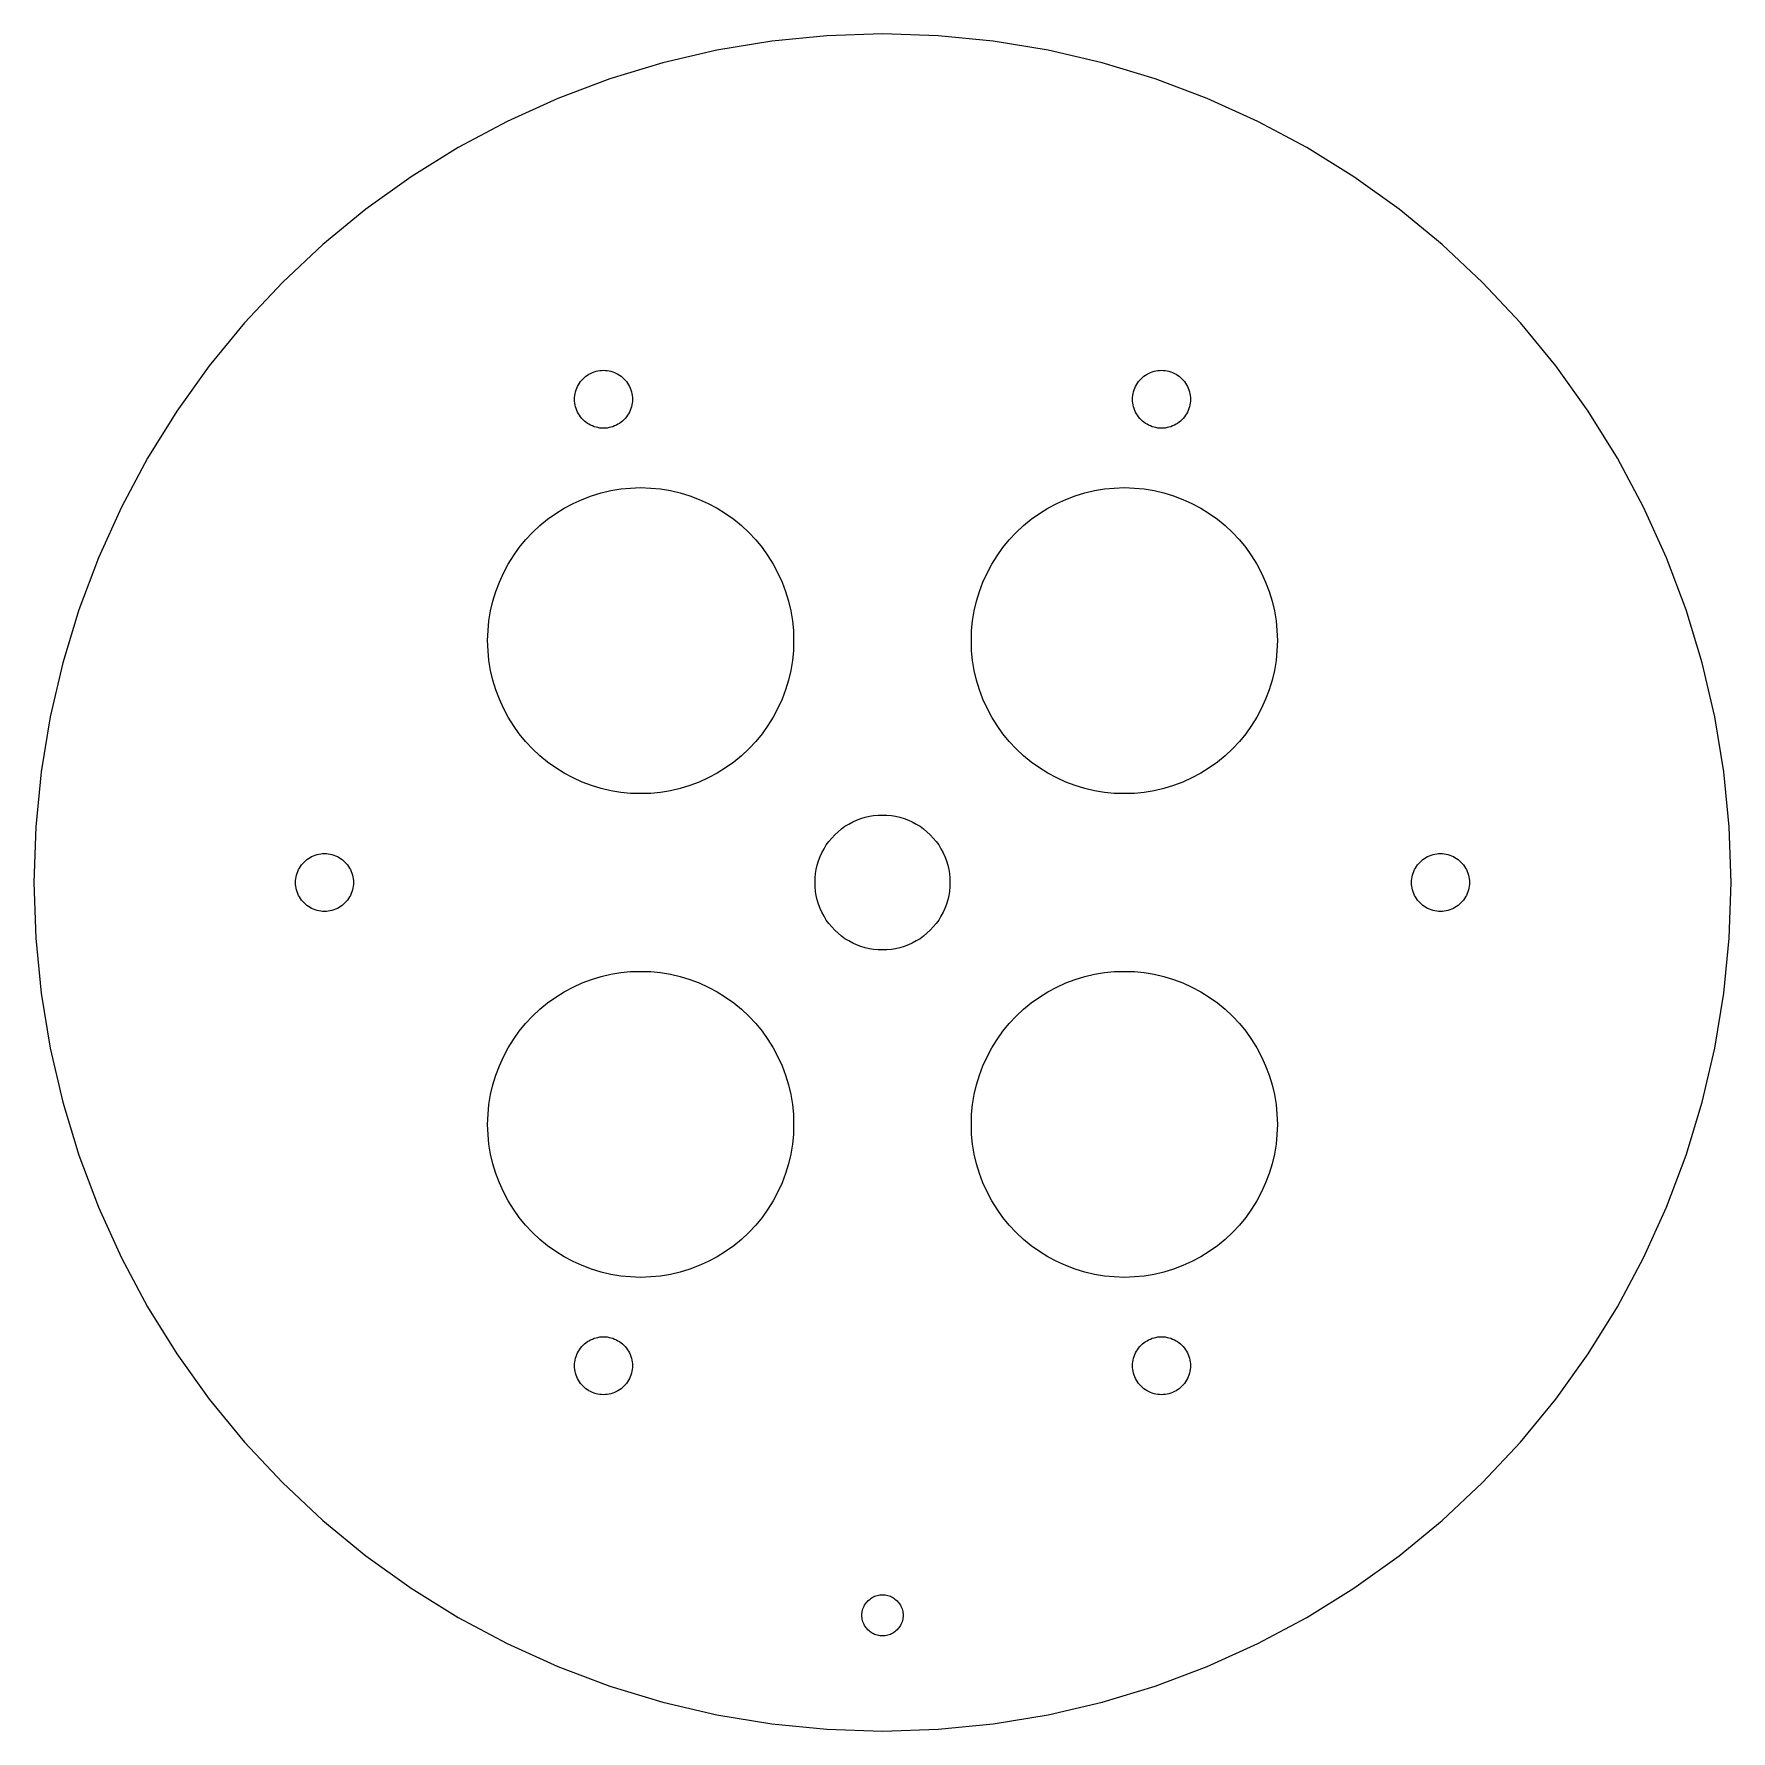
# Model space of a CAD drawing. Header units: millimetres. Extents: x -66 to 66, y -66 to 66.
import ezdxf

# ---------------------------------------------------------------- set-up
doc = ezdxf.new("R2010")
doc.units = ezdxf.units.MM

msp = doc.modelspace()

# ---------------------------------------------------------------- linework, layer by layer
at = {"layer": 'SCHNITT'}
for points in [[(4.32, -65.86), (8.61, -65.44), (12.88, -64.73), (17.08, -63.75), (21.22, -62.5), (25.26, -60.98), (29.19, -59.19), (33, -57.16), (36.67, -54.88), (40.18, -52.36), (43.52, -49.62), (46.67, -46.67), (49.62, -43.52), (52.36, -40.18), (54.88, -36.67), (57.16, -33), (59.19, -29.19), (60.98, -25.26), (62.5, -21.22), (63.75, -17.08), (64.73, -12.88), (65.44, -8.61), (65.86, -4.32), (66, 0), (65.86, 4.32), (65.44, 8.61), (64.73, 12.88), (63.75, 17.08), (62.5, 21.22), (60.98, 25.26), (59.19, 29.19), (57.16, 33), (54.88, 36.67), (52.36, 40.18), (49.62, 43.52), (46.67, 46.67), (43.52, 49.62), (40.18, 52.36), (36.67, 54.88), (33, 57.16), (29.19, 59.19), (25.26, 60.98), (21.22, 62.5), (17.08, 63.75), (12.88, 64.73), (8.61, 65.44), (4.32, 65.86), (0, 66), (-4.32, 65.86), (-8.61, 65.44), (-12.88, 64.73), (-17.08, 63.75), (-21.22, 62.5), (-25.26, 60.98), (-29.19, 59.19), (-33, 57.16), (-36.67, 54.88), (-40.18, 52.36), (-43.52, 49.62), (-46.67, 46.67), (-49.62, 43.52), (-52.36, 40.18), (-54.88, 36.67), (-57.16, 33), (-59.19, 29.19), (-60.98, 25.26), (-62.5, 21.22), (-63.75, 17.08), (-64.73, 12.88), (-65.44, 8.61), (-65.86, 4.32), (-66, 0), (-65.86, -4.32), (-65.44, -8.61), (-64.73, -12.88), (-63.75, -17.08), (-62.5, -21.22), (-60.98, -25.26), (-59.19, -29.19), (-57.16, -33), (-54.88, -36.67), (-52.36, -40.18), (-49.62, -43.52), (-46.67, -46.67), (-43.52, -49.62), (-40.18, -52.36), (-36.67, -54.88), (-33, -57.16), (-29.19, -59.19), (-25.26, -60.98), (-21.22, -62.5), (-17.08, -63.75), (-12.88, -64.73), (-8.61, -65.44), (-4.32, -65.86), (0, -66)], [(-21.85, 35.34), (-21.99, 35.35), (-22.14, 35.38), (-22.28, 35.41), (-22.42, 35.45), (-22.56, 35.51), (-22.7, 35.57), (-22.83, 35.64), (-22.95, 35.71), (-23.07, 35.8), (-23.18, 35.89), (-23.29, 35.99), (-23.39, 36.1), (-23.49, 36.22), (-23.57, 36.34), (-23.65, 36.46), (-23.72, 36.59), (-23.78, 36.72), (-23.83, 36.86), (-23.87, 37), (-23.91, 37.15), (-23.93, 37.29), (-23.95, 37.44), (-23.95, 37.59), (-23.95, 37.73), (-23.93, 37.88), (-23.91, 38.02), (-23.87, 38.17), (-23.83, 38.31), (-23.78, 38.45), (-23.72, 38.58), (-23.65, 38.71), (-23.57, 38.84), (-23.49, 38.96), (-23.39, 39.07), (-23.29, 39.18), (-23.18, 39.28), (-23.07, 39.37), (-22.95, 39.46), (-22.83, 39.53), (-22.7, 39.6), (-22.56, 39.66), (-22.42, 39.72), (-22.28, 39.76), (-22.14, 39.79), (-21.99, 39.82), (-21.85, 39.83), (-21.7, 39.84), (-21.55, 39.83), (-21.41, 39.82), (-21.26, 39.79), (-21.12, 39.76), (-20.98, 39.72), (-20.84, 39.66), (-20.7, 39.6), (-20.58, 39.53), (-20.45, 39.46), (-20.33, 39.37), (-20.22, 39.28), (-20.11, 39.18), (-20.01, 39.07), (-19.91, 38.96), (-19.83, 38.84), (-19.75, 38.71), (-19.68, 38.58), (-19.62, 38.45), (-19.57, 38.31), (-19.53, 38.17), (-19.49, 38.02), (-19.47, 37.88), (-19.45, 37.73), (-19.45, 37.59), (-19.45, 37.44), (-19.47, 37.29), (-19.49, 37.15), (-19.53, 37), (-19.57, 36.86), (-19.62, 36.72), (-19.68, 36.59), (-19.75, 36.46), (-19.83, 36.34), (-19.91, 36.22), (-20.01, 36.1), (-20.11, 35.99), (-20.22, 35.89), (-20.33, 35.8), (-20.45, 35.71), (-20.58, 35.64), (-20.7, 35.57), (-20.84, 35.51), (-20.98, 35.45), (-21.12, 35.41), (-21.26, 35.38), (-21.41, 35.35), (-21.55, 35.34), (-21.7, 35.34)], [(21.55, 35.34), (21.41, 35.35), (21.26, 35.38), (21.12, 35.41), (20.98, 35.45), (20.84, 35.51), (20.7, 35.57), (20.58, 35.64), (20.45, 35.71), (20.33, 35.8), (20.22, 35.89), (20.11, 35.99), (20.01, 36.1), (19.91, 36.22), (19.83, 36.34), (19.75, 36.46), (19.68, 36.59), (19.62, 36.72), (19.57, 36.86), (19.53, 37), (19.49, 37.15), (19.47, 37.29), (19.45, 37.44), (19.45, 37.59), (19.45, 37.73), (19.47, 37.88), (19.49, 38.02), (19.53, 38.17), (19.57, 38.31), (19.62, 38.45), (19.68, 38.58), (19.75, 38.71), (19.83, 38.84), (19.91, 38.96), (20.01, 39.07), (20.11, 39.18), (20.22, 39.28), (20.33, 39.37), (20.45, 39.46), (20.58, 39.53), (20.7, 39.6), (20.84, 39.66), (20.98, 39.72), (21.12, 39.76), (21.26, 39.79), (21.41, 39.82), (21.55, 39.83), (21.7, 39.84), (21.85, 39.83), (21.99, 39.82), (22.14, 39.79), (22.28, 39.76), (22.42, 39.72), (22.56, 39.66), (22.7, 39.6), (22.83, 39.53), (22.95, 39.46), (23.07, 39.37), (23.18, 39.28), (23.29, 39.18), (23.39, 39.07), (23.49, 38.96), (23.57, 38.84), (23.65, 38.71), (23.72, 38.58), (23.78, 38.45), (23.83, 38.31), (23.87, 38.17), (23.91, 38.02), (23.93, 37.88), (23.95, 37.73), (23.95, 37.59), (23.95, 37.44), (23.93, 37.29), (23.91, 37.15), (23.87, 37), (23.83, 36.86), (23.78, 36.72), (23.72, 36.59), (23.65, 36.46), (23.57, 36.34), (23.49, 36.22), (23.39, 36.1), (23.29, 35.99), (23.18, 35.89), (23.07, 35.8), (22.95, 35.71), (22.83, 35.64), (22.7, 35.57), (22.56, 35.51), (22.42, 35.45), (22.28, 35.41), (22.14, 35.38), (21.99, 35.35), (21.85, 35.34), (21.7, 35.34)], [(-19.59, 6.93), (-20.36, 7.01), (-21.13, 7.14), (-21.89, 7.31), (-22.63, 7.54), (-23.36, 7.81), (-24.07, 8.14), (-24.76, 8.5), (-25.42, 8.91), (-26.05, 9.37), (-26.66, 9.86), (-27.22, 10.39), (-27.76, 10.96), (-28.25, 11.56), (-28.7, 12.2), (-29.11, 12.86), (-29.48, 13.55), (-29.8, 14.26), (-30.08, 14.98), (-30.3, 15.73), (-30.48, 16.49), (-30.61, 17.26), (-30.68, 18.03), (-30.71, 18.81), (-30.68, 19.59), (-30.61, 20.36), (-30.48, 21.13), (-30.3, 21.89), (-30.08, 22.63), (-29.8, 23.36), (-29.48, 24.07), (-29.11, 24.76), (-28.7, 25.42), (-28.25, 26.05), (-27.76, 26.66), (-27.22, 27.22), (-26.66, 27.76), (-26.05, 28.25), (-25.42, 28.7), (-24.76, 29.11), (-24.07, 29.48), (-23.36, 29.8), (-22.63, 30.08), (-21.89, 30.3), (-21.13, 30.48), (-20.36, 30.61), (-19.59, 30.68), (-18.81, 30.71), (-18.03, 30.68), (-17.26, 30.61), (-16.49, 30.48), (-15.73, 30.3), (-14.98, 30.08), (-14.26, 29.8), (-13.55, 29.48), (-12.86, 29.11), (-12.2, 28.7), (-11.56, 28.25), (-10.96, 27.76), (-10.39, 27.22), (-9.86, 26.66), (-9.37, 26.05), (-8.91, 25.42), (-8.5, 24.76), (-8.14, 24.07), (-7.81, 23.36), (-7.54, 22.63), (-7.31, 21.89), (-7.14, 21.13), (-7.01, 20.36), (-6.93, 19.59), (-6.91, 18.81), (-6.93, 18.03), (-7.01, 17.26), (-7.14, 16.49), (-7.31, 15.73), (-7.54, 14.98), (-7.81, 14.26), (-8.14, 13.55), (-8.5, 12.86), (-8.91, 12.2), (-9.37, 11.56), (-9.86, 10.96), (-10.39, 10.39), (-10.96, 9.86), (-11.56, 9.37), (-12.2, 8.91), (-12.86, 8.5), (-13.55, 8.14), (-14.26, 7.81), (-14.98, 7.54), (-15.73, 7.31), (-16.49, 7.14), (-17.26, 7.01), (-18.03, 6.93), (-18.81, 6.91)], [(18.03, 6.93), (17.26, 7.01), (16.49, 7.14), (15.73, 7.31), (14.98, 7.54), (14.26, 7.81), (13.55, 8.14), (12.86, 8.5), (12.2, 8.91), (11.56, 9.37), (10.96, 9.86), (10.39, 10.39), (9.86, 10.96), (9.37, 11.56), (8.91, 12.2), (8.5, 12.86), (8.14, 13.55), (7.81, 14.26), (7.54, 14.98), (7.31, 15.73), (7.14, 16.49), (7.01, 17.26), (6.93, 18.03), (6.91, 18.81), (6.93, 19.59), (7.01, 20.36), (7.14, 21.13), (7.31, 21.89), (7.54, 22.63), (7.81, 23.36), (8.14, 24.07), (8.5, 24.76), (8.91, 25.42), (9.37, 26.05), (9.86, 26.66), (10.39, 27.22), (10.96, 27.76), (11.56, 28.25), (12.2, 28.7), (12.86, 29.11), (13.55, 29.48), (14.26, 29.8), (14.98, 30.08), (15.73, 30.3), (16.49, 30.48), (17.26, 30.61), (18.03, 30.68), (18.81, 30.71), (19.59, 30.68), (20.36, 30.61), (21.13, 30.48), (21.89, 30.3), (22.63, 30.08), (23.36, 29.8), (24.07, 29.48), (24.76, 29.11), (25.42, 28.7), (26.05, 28.25), (26.66, 27.76), (27.22, 27.22), (27.76, 26.66), (28.25, 26.05), (28.7, 25.42), (29.11, 24.76), (29.48, 24.07), (29.8, 23.36), (30.08, 22.63), (30.3, 21.89), (30.48, 21.13), (30.61, 20.36), (30.68, 19.59), (30.71, 18.81), (30.68, 18.03), (30.61, 17.26), (30.48, 16.49), (30.3, 15.73), (30.08, 14.98), (29.8, 14.26), (29.48, 13.55), (29.11, 12.86), (28.7, 12.2), (28.25, 11.56), (27.76, 10.96), (27.22, 10.39), (26.66, 9.86), (26.05, 9.37), (25.42, 8.91), (24.76, 8.5), (24.07, 8.14), (23.36, 7.81), (22.63, 7.54), (21.89, 7.31), (21.13, 7.14), (20.36, 7.01), (19.59, 6.93), (18.81, 6.91)], [(-0.34, -5.24), (-0.69, -5.21), (-1.02, -5.15), (-1.36, -5.07), (-1.69, -4.97), (-2.01, -4.85), (-2.32, -4.71), (-2.62, -4.55), (-2.92, -4.37), (-3.2, -4.17), (-3.46, -3.95), (-3.71, -3.71), (-3.95, -3.46), (-4.17, -3.2), (-4.37, -2.92), (-4.55, -2.62), (-4.71, -2.32), (-4.85, -2.01), (-4.97, -1.69), (-5.07, -1.36), (-5.15, -1.02), (-5.21, -0.69), (-5.24, -0.34), (-5.25, 0), (-5.24, 0.34), (-5.21, 0.69), (-5.15, 1.02), (-5.07, 1.36), (-4.97, 1.69), (-4.85, 2.01), (-4.71, 2.32), (-4.55, 2.62), (-4.37, 2.92), (-4.17, 3.2), (-3.95, 3.46), (-3.71, 3.71), (-3.46, 3.95), (-3.2, 4.17), (-2.92, 4.37), (-2.62, 4.55), (-2.32, 4.71), (-2.01, 4.85), (-1.69, 4.97), (-1.36, 5.07), (-1.02, 5.15), (-0.69, 5.21), (-0.34, 5.24), (0, 5.25), (0.34, 5.24), (0.69, 5.21), (1.02, 5.15), (1.36, 5.07), (1.69, 4.97), (2.01, 4.85), (2.32, 4.71), (2.62, 4.55), (2.92, 4.37), (3.2, 4.17), (3.46, 3.95), (3.71, 3.71), (3.95, 3.46), (4.17, 3.2), (4.37, 2.92), (4.55, 2.62), (4.71, 2.32), (4.85, 2.01), (4.97, 1.69), (5.07, 1.36), (5.15, 1.02), (5.21, 0.69), (5.24, 0.34), (5.25, 0), (5.24, -0.34), (5.21, -0.69), (5.15, -1.02), (5.07, -1.36), (4.97, -1.69), (4.85, -2.01), (4.71, -2.32), (4.55, -2.62), (4.37, -2.92), (4.17, -3.2), (3.95, -3.46), (3.71, -3.71), (3.46, -3.95), (3.2, -4.17), (2.92, -4.37), (2.62, -4.55), (2.32, -4.71), (2.01, -4.85), (1.69, -4.97), (1.36, -5.07), (1.02, -5.15), (0.69, -5.21), (0.34, -5.24), (0, -5.25)], [(-43.55, -2.25), (-43.69, -2.23), (-43.84, -2.21), (-43.98, -2.17), (-44.12, -2.13), (-44.26, -2.08), (-44.4, -2.02), (-44.52, -1.95), (-44.65, -1.87), (-44.77, -1.79), (-44.88, -1.69), (-44.99, -1.59), (-45.09, -1.48), (-45.19, -1.37), (-45.27, -1.25), (-45.35, -1.12), (-45.42, -1), (-45.48, -0.86), (-45.53, -0.72), (-45.57, -0.58), (-45.61, -0.44), (-45.63, -0.29), (-45.65, -0.15), (-45.65, 0), (-45.65, 0.15), (-45.63, 0.29), (-45.61, 0.44), (-45.57, 0.58), (-45.53, 0.72), (-45.48, 0.86), (-45.42, 1), (-45.35, 1.12), (-45.27, 1.25), (-45.19, 1.37), (-45.09, 1.48), (-44.99, 1.59), (-44.88, 1.69), (-44.77, 1.79), (-44.65, 1.87), (-44.52, 1.95), (-44.4, 2.02), (-44.26, 2.08), (-44.12, 2.13), (-43.98, 2.17), (-43.84, 2.21), (-43.69, 2.23), (-43.55, 2.25), (-43.4, 2.25), (-43.25, 2.25), (-43.11, 2.23), (-42.96, 2.21), (-42.82, 2.17), (-42.68, 2.13), (-42.54, 2.08), (-42.4, 2.02), (-42.27, 1.95), (-42.15, 1.87), (-42.03, 1.79), (-41.92, 1.69), (-41.81, 1.59), (-41.71, 1.48), (-41.61, 1.37), (-41.53, 1.25), (-41.45, 1.12), (-41.38, 1), (-41.32, 0.86), (-41.27, 0.72), (-41.23, 0.58), (-41.19, 0.44), (-41.17, 0.29), (-41.15, 0.15), (-41.15, 0), (-41.15, -0.15), (-41.17, -0.29), (-41.19, -0.44), (-41.23, -0.58), (-41.27, -0.72), (-41.32, -0.86), (-41.38, -1), (-41.45, -1.12), (-41.53, -1.25), (-41.61, -1.37), (-41.71, -1.48), (-41.81, -1.59), (-41.92, -1.69), (-42.03, -1.79), (-42.15, -1.87), (-42.27, -1.95), (-42.4, -2.02), (-42.54, -2.08), (-42.68, -2.13), (-42.82, -2.17), (-42.96, -2.21), (-43.11, -2.23), (-43.25, -2.25), (-43.4, -2.25)], [(43.25, -2.25), (43.11, -2.23), (42.96, -2.21), (42.82, -2.17), (42.68, -2.13), (42.54, -2.08), (42.4, -2.02), (42.27, -1.95), (42.15, -1.87), (42.03, -1.79), (41.92, -1.69), (41.81, -1.59), (41.71, -1.48), (41.61, -1.37), (41.53, -1.25), (41.45, -1.12), (41.38, -1), (41.32, -0.86), (41.27, -0.72), (41.23, -0.58), (41.19, -0.44), (41.17, -0.29), (41.15, -0.15), (41.15, 0), (41.15, 0.15), (41.17, 0.29), (41.19, 0.44), (41.23, 0.58), (41.27, 0.72), (41.32, 0.86), (41.38, 1), (41.45, 1.12), (41.53, 1.25), (41.61, 1.37), (41.71, 1.48), (41.81, 1.59), (41.92, 1.69), (42.03, 1.79), (42.15, 1.87), (42.27, 1.95), (42.4, 2.02), (42.54, 2.08), (42.68, 2.13), (42.82, 2.17), (42.96, 2.21), (43.11, 2.23), (43.25, 2.25), (43.4, 2.25), (43.55, 2.25), (43.69, 2.23), (43.84, 2.21), (43.98, 2.17), (44.12, 2.13), (44.26, 2.08), (44.4, 2.02), (44.52, 1.95), (44.65, 1.87), (44.77, 1.79), (44.88, 1.69), (44.99, 1.59), (45.09, 1.48), (45.19, 1.37), (45.27, 1.25), (45.35, 1.12), (45.42, 1), (45.48, 0.86), (45.53, 0.72), (45.57, 0.58), (45.61, 0.44), (45.63, 0.29), (45.65, 0.15), (45.65, 0), (45.65, -0.15), (45.63, -0.29), (45.61, -0.44), (45.57, -0.58), (45.53, -0.72), (45.48, -0.86), (45.42, -1), (45.35, -1.12), (45.27, -1.25), (45.19, -1.37), (45.09, -1.48), (44.99, -1.59), (44.88, -1.69), (44.77, -1.79), (44.65, -1.87), (44.52, -1.95), (44.4, -2.02), (44.26, -2.08), (44.12, -2.13), (43.98, -2.17), (43.84, -2.21), (43.69, -2.23), (43.55, -2.25), (43.4, -2.25)], [(-19.59, -30.68), (-20.36, -30.61), (-21.13, -30.48), (-21.89, -30.3), (-22.63, -30.08), (-23.36, -29.8), (-24.07, -29.48), (-24.76, -29.11), (-25.42, -28.7), (-26.05, -28.25), (-26.66, -27.76), (-27.22, -27.22), (-27.76, -26.66), (-28.25, -26.05), (-28.7, -25.42), (-29.11, -24.76), (-29.48, -24.07), (-29.8, -23.36), (-30.08, -22.63), (-30.3, -21.89), (-30.48, -21.13), (-30.61, -20.36), (-30.68, -19.59), (-30.71, -18.81), (-30.68, -18.03), (-30.61, -17.26), (-30.48, -16.49), (-30.3, -15.73), (-30.08, -14.98), (-29.8, -14.26), (-29.48, -13.55), (-29.11, -12.86), (-28.7, -12.2), (-28.25, -11.56), (-27.76, -10.96), (-27.22, -10.39), (-26.66, -9.86), (-26.05, -9.37), (-25.42, -8.91), (-24.76, -8.5), (-24.07, -8.14), (-23.36, -7.81), (-22.63, -7.54), (-21.89, -7.31), (-21.13, -7.14), (-20.36, -7.01), (-19.59, -6.93), (-18.81, -6.91), (-18.03, -6.93), (-17.26, -7.01), (-16.49, -7.14), (-15.73, -7.31), (-14.98, -7.54), (-14.26, -7.81), (-13.55, -8.14), (-12.86, -8.5), (-12.2, -8.91), (-11.56, -9.37), (-10.96, -9.86), (-10.39, -10.39), (-9.86, -10.96), (-9.37, -11.56), (-8.91, -12.2), (-8.5, -12.86), (-8.14, -13.55), (-7.81, -14.26), (-7.54, -14.98), (-7.31, -15.73), (-7.14, -16.49), (-7.01, -17.26), (-6.93, -18.03), (-6.91, -18.81), (-6.93, -19.59), (-7.01, -20.36), (-7.14, -21.13), (-7.31, -21.89), (-7.54, -22.63), (-7.81, -23.36), (-8.14, -24.07), (-8.5, -24.76), (-8.91, -25.42), (-9.37, -26.05), (-9.86, -26.66), (-10.39, -27.22), (-10.96, -27.76), (-11.56, -28.25), (-12.2, -28.7), (-12.86, -29.11), (-13.55, -29.48), (-14.26, -29.8), (-14.98, -30.08), (-15.73, -30.3), (-16.49, -30.48), (-17.26, -30.61), (-18.03, -30.68), (-18.81, -30.71)], [(18.03, -30.68), (17.26, -30.61), (16.49, -30.48), (15.73, -30.3), (14.98, -30.08), (14.26, -29.8), (13.55, -29.48), (12.86, -29.11), (12.2, -28.7), (11.56, -28.25), (10.96, -27.76), (10.39, -27.22), (9.86, -26.66), (9.37, -26.05), (8.91, -25.42), (8.5, -24.76), (8.14, -24.07), (7.81, -23.36), (7.54, -22.63), (7.31, -21.89), (7.14, -21.13), (7.01, -20.36), (6.93, -19.59), (6.91, -18.81), (6.93, -18.03), (7.01, -17.26), (7.14, -16.49), (7.31, -15.73), (7.54, -14.98), (7.81, -14.26), (8.14, -13.55), (8.5, -12.86), (8.91, -12.2), (9.37, -11.56), (9.86, -10.96), (10.39, -10.39), (10.96, -9.86), (11.56, -9.37), (12.2, -8.91), (12.86, -8.5), (13.55, -8.14), (14.26, -7.81), (14.98, -7.54), (15.73, -7.31), (16.49, -7.14), (17.26, -7.01), (18.03, -6.93), (18.81, -6.91), (19.59, -6.93), (20.36, -7.01), (21.13, -7.14), (21.89, -7.31), (22.63, -7.54), (23.36, -7.81), (24.07, -8.14), (24.76, -8.5), (25.42, -8.91), (26.05, -9.37), (26.66, -9.86), (27.22, -10.39), (27.76, -10.96), (28.25, -11.56), (28.7, -12.2), (29.11, -12.86), (29.48, -13.55), (29.8, -14.26), (30.08, -14.98), (30.3, -15.73), (30.48, -16.49), (30.61, -17.26), (30.68, -18.03), (30.71, -18.81), (30.68, -19.59), (30.61, -20.36), (30.48, -21.13), (30.3, -21.89), (30.08, -22.63), (29.8, -23.36), (29.48, -24.07), (29.11, -24.76), (28.7, -25.42), (28.25, -26.05), (27.76, -26.66), (27.22, -27.22), (26.66, -27.76), (26.05, -28.25), (25.42, -28.7), (24.76, -29.11), (24.07, -29.48), (23.36, -29.8), (22.63, -30.08), (21.89, -30.3), (21.13, -30.48), (20.36, -30.61), (19.59, -30.68), (18.81, -30.71)], [(-21.85, -39.83), (-21.99, -39.82), (-22.14, -39.79), (-22.28, -39.76), (-22.42, -39.72), (-22.56, -39.66), (-22.7, -39.6), (-22.83, -39.53), (-22.95, -39.46), (-23.07, -39.37), (-23.18, -39.28), (-23.29, -39.18), (-23.39, -39.07), (-23.49, -38.96), (-23.57, -38.84), (-23.65, -38.71), (-23.72, -38.58), (-23.78, -38.45), (-23.83, -38.31), (-23.87, -38.17), (-23.91, -38.02), (-23.93, -37.88), (-23.95, -37.73), (-23.95, -37.59), (-23.95, -37.44), (-23.93, -37.29), (-23.91, -37.15), (-23.87, -37), (-23.83, -36.86), (-23.78, -36.72), (-23.72, -36.59), (-23.65, -36.46), (-23.57, -36.34), (-23.49, -36.22), (-23.39, -36.1), (-23.29, -35.99), (-23.18, -35.89), (-23.07, -35.8), (-22.95, -35.71), (-22.83, -35.64), (-22.7, -35.57), (-22.56, -35.51), (-22.42, -35.45), (-22.28, -35.41), (-22.14, -35.38), (-21.99, -35.35), (-21.85, -35.34), (-21.7, -35.34), (-21.55, -35.34), (-21.41, -35.35), (-21.26, -35.38), (-21.12, -35.41), (-20.98, -35.45), (-20.84, -35.51), (-20.7, -35.57), (-20.58, -35.64), (-20.45, -35.71), (-20.33, -35.8), (-20.22, -35.89), (-20.11, -35.99), (-20.01, -36.1), (-19.91, -36.22), (-19.83, -36.34), (-19.75, -36.46), (-19.68, -36.59), (-19.62, -36.72), (-19.57, -36.86), (-19.53, -37), (-19.49, -37.15), (-19.47, -37.29), (-19.45, -37.44), (-19.45, -37.59), (-19.45, -37.73), (-19.47, -37.88), (-19.49, -38.02), (-19.53, -38.17), (-19.57, -38.31), (-19.62, -38.45), (-19.68, -38.58), (-19.75, -38.71), (-19.83, -38.84), (-19.91, -38.96), (-20.01, -39.07), (-20.11, -39.18), (-20.22, -39.28), (-20.33, -39.37), (-20.45, -39.46), (-20.58, -39.53), (-20.7, -39.6), (-20.84, -39.66), (-20.98, -39.72), (-21.12, -39.76), (-21.26, -39.79), (-21.41, -39.82), (-21.55, -39.83), (-21.7, -39.84)], [(21.55, -39.83), (21.41, -39.82), (21.26, -39.79), (21.12, -39.76), (20.98, -39.72), (20.84, -39.66), (20.7, -39.6), (20.58, -39.53), (20.45, -39.46), (20.33, -39.37), (20.22, -39.28), (20.11, -39.18), (20.01, -39.07), (19.91, -38.96), (19.83, -38.84), (19.75, -38.71), (19.68, -38.58), (19.62, -38.45), (19.57, -38.31), (19.53, -38.17), (19.49, -38.02), (19.47, -37.88), (19.45, -37.73), (19.45, -37.59), (19.45, -37.44), (19.47, -37.29), (19.49, -37.15), (19.53, -37), (19.57, -36.86), (19.62, -36.72), (19.68, -36.59), (19.75, -36.46), (19.83, -36.34), (19.91, -36.22), (20.01, -36.1), (20.11, -35.99), (20.22, -35.89), (20.33, -35.8), (20.45, -35.71), (20.58, -35.64), (20.7, -35.57), (20.84, -35.51), (20.98, -35.45), (21.12, -35.41), (21.26, -35.38), (21.41, -35.35), (21.55, -35.34), (21.7, -35.34), (21.85, -35.34), (21.99, -35.35), (22.14, -35.38), (22.28, -35.41), (22.42, -35.45), (22.56, -35.51), (22.7, -35.57), (22.83, -35.64), (22.95, -35.71), (23.07, -35.8), (23.18, -35.89), (23.29, -35.99), (23.39, -36.1), (23.49, -36.22), (23.57, -36.34), (23.65, -36.46), (23.72, -36.59), (23.78, -36.72), (23.83, -36.86), (23.87, -37), (23.91, -37.15), (23.93, -37.29), (23.95, -37.44), (23.95, -37.59), (23.95, -37.73), (23.93, -37.88), (23.91, -38.02), (23.87, -38.17), (23.83, -38.31), (23.78, -38.45), (23.72, -38.58), (23.65, -38.71), (23.57, -38.84), (23.49, -38.96), (23.39, -39.07), (23.29, -39.18), (23.18, -39.28), (23.07, -39.37), (22.95, -39.46), (22.83, -39.53), (22.7, -39.6), (22.56, -39.66), (22.42, -39.72), (22.28, -39.76), (22.14, -39.79), (21.99, -39.82), (21.85, -39.83), (21.7, -39.84)], [(-0.1, -58.6), (-0.21, -58.59), (-0.31, -58.57), (-0.41, -58.55), (-0.51, -58.52), (-0.61, -58.48), (-0.71, -58.43), (-0.8, -58.39), (-0.89, -58.33), (-0.97, -58.27), (-1.05, -58.2), (-1.13, -58.13), (-1.2, -58.05), (-1.27, -57.97), (-1.33, -57.89), (-1.39, -57.8), (-1.43, -57.71), (-1.48, -57.61), (-1.52, -57.51), (-1.55, -57.41), (-1.57, -57.31), (-1.59, -57.21), (-1.6, -57.1), (-1.6, -57), (-1.6, -56.9), (-1.59, -56.79), (-1.57, -56.69), (-1.55, -56.59), (-1.52, -56.49), (-1.48, -56.39), (-1.43, -56.29), (-1.39, -56.2), (-1.33, -56.11), (-1.27, -56.03), (-1.2, -55.95), (-1.13, -55.87), (-1.05, -55.8), (-0.97, -55.73), (-0.89, -55.67), (-0.8, -55.61), (-0.71, -55.57), (-0.61, -55.52), (-0.51, -55.48), (-0.41, -55.45), (-0.31, -55.43), (-0.21, -55.41), (-0.1, -55.4), (0, -55.4), (0.1, -55.4), (0.21, -55.41), (0.31, -55.43), (0.41, -55.45), (0.51, -55.48), (0.61, -55.52), (0.71, -55.57), (0.8, -55.61), (0.89, -55.67), (0.97, -55.73), (1.05, -55.8), (1.13, -55.87), (1.2, -55.95), (1.27, -56.03), (1.33, -56.11), (1.39, -56.2), (1.43, -56.29), (1.48, -56.39), (1.52, -56.49), (1.55, -56.59), (1.57, -56.69), (1.59, -56.79), (1.6, -56.9), (1.6, -57), (1.6, -57.1), (1.59, -57.21), (1.57, -57.31), (1.55, -57.41), (1.52, -57.51), (1.48, -57.61), (1.43, -57.71), (1.39, -57.8), (1.33, -57.89), (1.27, -57.97), (1.2, -58.05), (1.13, -58.13), (1.05, -58.2), (0.97, -58.27), (0.89, -58.33), (0.8, -58.39), (0.71, -58.43), (0.61, -58.48), (0.51, -58.52), (0.41, -58.55), (0.31, -58.57), (0.21, -58.59), (0.1, -58.6), (0, -58.6)]]:
    msp.add_lwpolyline(points, close=True, dxfattribs=at)

doc.saveas('drawing.dxf')
